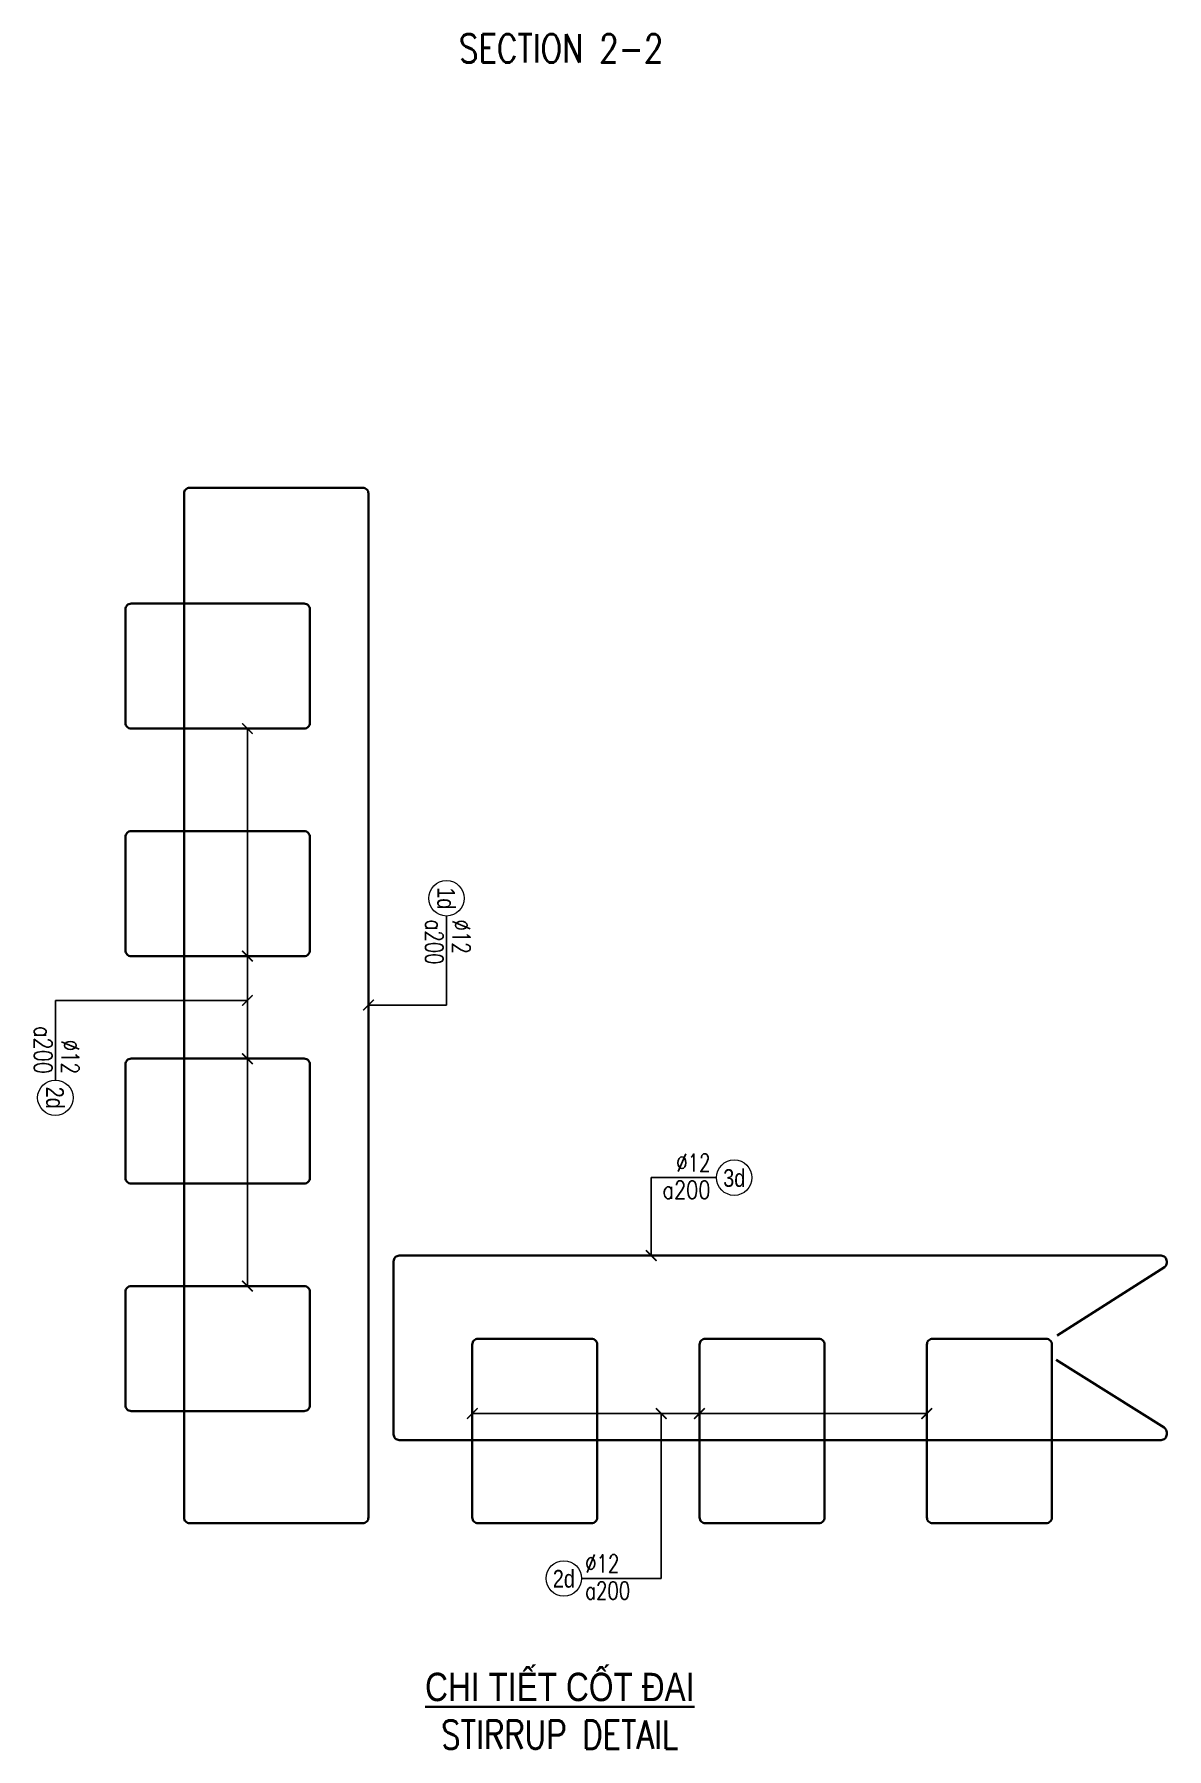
# Model space of a CAD drawing. Header units: millimetres. Extents: x -642477 to 1168880, y -27982 to 330379.
# Drawn here: x 1154802 to 1166776, y 66284 to 84414 of the extents above; entities that cross this region are included whole.
import ezdxf
from ezdxf.enums import TextEntityAlignment as Align

# ---------------------------------------------------------------- set-up
doc = ezdxf.new("R2010")
doc.units = ezdxf.units.MM
doc.layers.get('0').update_dxf_attribs({"lineweight": 20})
for name, color, linetype, lineweight in [('NDC_S_DIM', 1, 'Continuous', 15), ('NDC_S_ENG TITLE', 3, 'Continuous', 20), ('NDC_S_LEADER', 1, 'Continuous', 15), ('NDC_S_REBAR', 4, 'Continuous', 35), ('NDC_S_VN TEXT', 7, 'Continuous', 20), ('NDC_S_VN TITLE', 6, 'Continuous', 35)]:
    doc.layers.add(name, color=color, linetype=linetype, lineweight=lineweight)
doc.styles.add('ARIAL', font='arial.ttf', dxfattribs={"width": 0.8})
doc.styles.add('NDC_ARIAL', font='arial.ttf', dxfattribs={"width": 0.85})
doc.styles.add('NDC_DIM', font='', dxfattribs={"width": 0.75})
doc.styles.add('NDC_EN TXT', font='romans.shx', dxfattribs={"width": 0.8})
doc.styles.get('NDC_DIM').set_extended_font_data('Dotum')
doc.dimstyles.new('NDC_dim_25', dxfattribs={"dimscale": 25, "dimtxt": 2.2, "dimasz": 1.5, "dimexe": 1.5, "dimexo": 2.5, "dimgap": 1, "dimtad": 1, "dimdec": 0, "dimzin": 0, "dimdsep": 46, "dimtxsty": 'NDC_DIM', "dimblk": 'DIMMARK', "dimcen": 0.09, "dimdle": 1.2, "dimclrd": 1, "dimclre": 1, "dimclrt": 3, "dimadec": 0, "dimazin": 0, "dimtfac": 1, "dimtdec": 0, "dimtix": 1, "dimtofl": 0, "dimtmove": 0, "dimatfit": 3, "dimfxl": 6, "dimfxlon": 1, "dimtolj": 1, "dimtzin": 0, "dimarcsym": 0})

# ---------------------------------------------------------------- blocks, each defined once
blk = doc.blocks.new('DIMMARK')
at = {"layer": 'NDC_S_DIM', "color": 1}
blk.add_line((-1.5, 0), (1, 0), dxfattribs=at)
at = {"layer": 'NDC_S_DIM', "color": 2, "const_width": 0.1}
blk.add_lwpolyline([(-0.42, -0.42), (0.42, 0.42)], dxfattribs=at)
blk = doc.blocks.new('*U367')
blk.add_circle((-2.5, 0), 2.5)
at = {"layer": 'NDC_S_VN TEXT', "color": 3, "style": 'NDC_EN TXT', "width": 0.75}
for tag, p in [('DK1', (0.5, 0.85)), ('KC1', (0.5, -2.97))]:
    blk.add_attdef(tag, p, '', height=2.5, dxfattribs=at)
at = {"layer": 'NDC_S_VN TEXT', "color": 7, "style": 'ARIAL', "width": 0.8}
blk.add_attdef('SH2', text='', height=2.5, dxfattribs=at).set_placement((-2.5, 0), align=Align.MIDDLE)
blk = doc.blocks.new('*U366')
blk.add_circle((2.5, 0), 2.5)
at = {"layer": 'NDC_S_VN TEXT', "color": 3, "style": 'NDC_EN TXT'}
for tag, width, p in [('DK2', 0.75, (-0.85, 0.85)), ('KC2', 0.8, (-0.85, -2.97))]:
    blk.add_attdef(tag, text='', height=2.5, dxfattribs=dict(at, width=width)).set_placement(p, align=Align.RIGHT)
at = {"layer": 'NDC_S_VN TEXT', "color": 7, "style": 'ARIAL', "width": 0.8}
blk.add_attdef('SH3', text='', height=2.5, dxfattribs=at).set_placement((2.5, 0), align=Align.MIDDLE)

msp = doc.modelspace()

# ---------------------------------------------------------------- linework, layer by layer
at = {"layer": 'NDC_S_REBAR'}
for points in [[(1158335.1, 79559.1, 0.4142136), (1158275.1, 79619.1), (1156445.1, 79619.1, 0.4142136), (1156385.1, 79559.1), (1156385.1, 79559.1), (1156385.1, 68729.1, 0.4142136), (1156445.1, 68669.1), (1158275.1, 68669.1, 0.4142136), (1158335.1, 68729.1)], [(1157716, 78333.1), (1157716, 77131.8, -0.4142136), (1157656, 77071.8), (1155826, 77071.8, -0.4142136), (1155766, 77131.8), (1155766, 78333.1, -0.4142136), (1155826, 78393.1), (1157656, 78393.1, -0.4142136)], [(1157716, 75927.1), (1157716, 74725.8, -0.4142136), (1157656, 74665.8), (1155826, 74665.8, -0.4142136), (1155766, 74725.8), (1155766, 75927.1, -0.4142136), (1155826, 75987.1), (1157656, 75987.1, -0.4142136)], [(1157716, 73521.7), (1157716, 72320.4, -0.4142136), (1157656, 72260.4), (1155826, 72260.4, -0.4142136), (1155766, 72320.4), (1155766, 73521.7, -0.4142136), (1155826, 73581.7), (1157656, 73581.7, -0.4142136)], [(1157716, 71116.3), (1157716, 69915, -0.4142136), (1157656, 69855), (1155826, 69855, -0.4142136), (1155766, 69915), (1155766, 71116.3, -0.4142136), (1155826, 71176.3), (1157656, 71176.3, -0.4142136)], [(1159493, 70619.1), (1160694.3, 70619.1, -0.4142136), (1160754.3, 70559.1), (1160754.3, 68729.1, -0.4142136), (1160694.3, 68669.1), (1159493, 68669.1, -0.4142136), (1159433, 68729.1), (1159433, 70559.1, -0.4142136)], [(1161896.6, 70619.1), (1163097.9, 70619.1, -0.4142136), (1163157.9, 70559.1), (1163157.9, 68729.1, -0.4142136), (1163097.9, 68669.1), (1161896.6, 68669.1, -0.4142136), (1161836.6, 68729.1), (1161836.6, 70559.1, -0.4142136)], [(1164300.2, 70619.1), (1165501.5, 70619.1, -0.4142136), (1165561.5, 70559.1), (1165561.5, 68729.1, -0.4142136), (1165501.5, 68669.1), (1164300.2, 68669.1, -0.4142136), (1164240.2, 68729.1), (1164240.2, 70559.1, -0.4142136)]]:
    msp.add_lwpolyline(points, format="xyb", close=True, dxfattribs=at)
msp.add_lwpolyline([(1165605.4, 70397.5), (1166747.8, 69680.6, -0.2585925), (1166776, 69629.7), (1166776, 69608.2, -0.4142136), (1166716, 69548.2), (1158661, 69548.2, -0.4142136), (1158601, 69608.2), (1158601, 69618.9), (1158601, 71430.3), (1158601, 71438.2, -0.4142136), (1158661, 71498.2), (1166716, 71498.2, -0.4142136), (1166776, 71438.2), (1166776, 71422.4, -0.2239077), (1166754.2, 71376.1), (1165616.6, 70655.2)], format="xyb", dxfattribs=at)

# ---------------------------------------------------------------- block references
at = {"layer": 'NDC_S_DIM', "ltscale": 80, "xscale": 75, "yscale": 75, "zscale": 75, "rotation": 270}
for name, p, values in [('*U367', (1159160.1, 75089.8), {'SH2': '1d', 'DK1': '%%c12', 'KC1': 'a200'}), ('*U366', (1155024.8, 73355.7), {'SH3': '2d', 'DK2': '%%c12', 'KC2': 'a200'})]:
    msp.add_blockref(name, p, dxfattribs=at).add_auto_attribs(values)
at = {"layer": 'NDC_S_DIM', "ltscale": 80, "xscale": 75, "yscale": 75, "zscale": 75}
for name, p, values in [('*U366', (1162015.6, 72323.2), {'SH3': '3d', 'DK2': '%%c12', 'KC2': 'a200'}), ('*U367', (1160589, 68085.2), {'SH2': '2d', 'DK1': '%%c12', 'KC1': 'a200'})]:
    msp.add_blockref(name, p, dxfattribs=at).add_auto_attribs(values)

# ---------------------------------------------------------------- texts
at = {"layer": 'NDC_S_ENG TITLE', "style": 'NDC_EN TXT', "width": 0.8}
for s, p in [('SECTION 2-2', (1160373.1, 84264)), ('STIRRUP DETAIL', (1160358.5, 66434.3))]:
    msp.add_text(s, height=300, dxfattribs=at).set_placement(p, align=Align.MIDDLE)
at = {"layer": 'NDC_S_VN TITLE', "style": 'NDC_ARIAL', "width": 0.8}
msp.add_text('%%UCHI TIẾT CỐT ĐAI', height=300, dxfattribs=at).set_placement((1160358.5, 66980.8), align=Align.MIDDLE)

# ---------------------------------------------------------------- leaders
at = {"layer": 'NDC_S_LEADER'}
for points in [[(1157055.3, 77071.8), (1157055.3, 73653.6)], [(1158335.1, 74148.5), (1159160.1, 74148.5), (1159160.1, 75089.8)], [(1157055.3, 74665.8), (1157055.3, 73653.6)], [(1157055.3, 73581.7), (1157055.3, 74369.7)], [(1157055.3, 74197.4), (1155024.8, 74197.4), (1155024.8, 73355.7)], [(1157055.3, 71176.3), (1157055.3, 74256)], [(1161325.2, 71498.2), (1161325.2, 72323.2), (1162015.6, 72323.2)], [(1159433, 69828.7), (1161355.2, 69828.7)], [(1161835.7, 69828.7), (1159433, 69828.7)], [(1161835.7, 69828.7), (1160396.2, 69828.7)], [(1161430.7, 69828.7), (1161430.7, 68085.2), (1160589, 68085.2)], [(1164239.3, 69828.7), (1161488.4, 69828.7)]]:
    msp.add_leader(points, dimstyle='NDC_dim_25', override={"dimasz": 4.5, "dimldrblk": 'ArchTick'}, dxfattribs=at)

doc.saveas('drawing.dxf')
